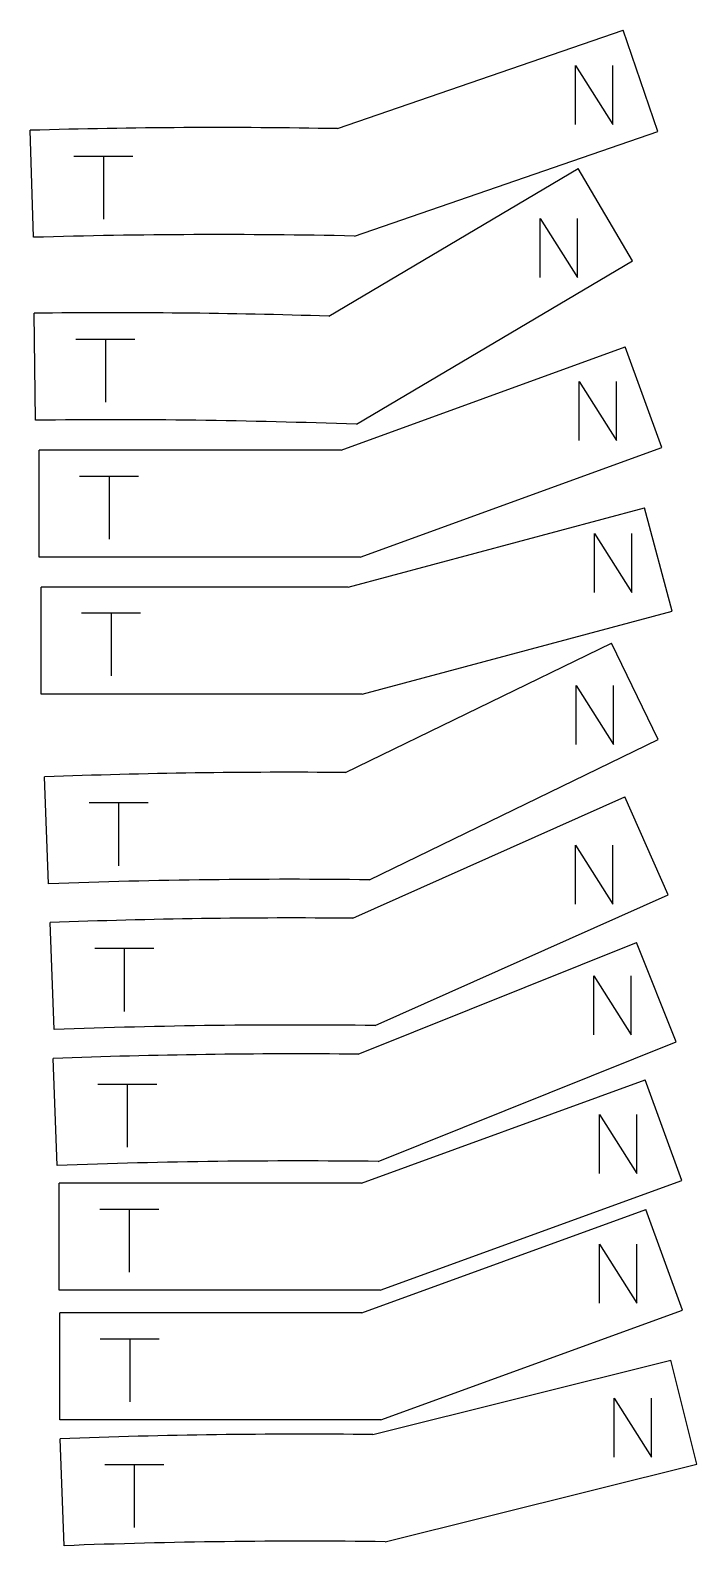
# Model space of a CAD drawing. Extents: x -1131.6 to -1119.2, y 759.6 to 787.9.
import ezdxf

# ---------------------------------------------------------------- set-up
doc = ezdxf.new("R2010")
doc.units = 0
doc.header["$LTSCALE"] = 12
doc.header["$MEASUREMENT"] = 0
doc.layers.add('MARKING', color=11, linetype='CONTINUOUS')
doc.layers.add('SHELL', color=40, linetype='CONTINUOUS')

msp = doc.modelspace()

# ---------------------------------------------------------------- linework, layer by layer
at = {"layer": 'MARKING'}
for p, q in [((-1121.428, 786.115), (-1121.428, 787.218)), ((-1121.428, 787.218), (-1120.73, 786.115)), ((-1120.73, 786.115), (-1120.73, 787.218)), ((-1130.803, 785.526), (-1129.7, 785.526)), ((-1130.251, 785.526), (-1130.251, 784.348)), ((-1122.086, 783.259), (-1122.086, 784.362)), ((-1122.086, 784.362), (-1121.388, 783.259)), ((-1121.388, 783.259), (-1121.388, 784.362)), ((-1130.764, 782.106), (-1129.661, 782.106)), ((-1130.213, 782.106), (-1130.213, 780.928)), ((-1121.356, 780.212), (-1121.356, 781.315)), ((-1121.356, 781.315), (-1120.658, 780.212)), ((-1120.658, 780.212), (-1120.658, 781.315)), ((-1130.696, 779.547), (-1129.593, 779.547)), ((-1130.145, 779.547), (-1130.145, 778.369)), ((-1121.074, 777.368), (-1121.074, 778.471)), ((-1121.074, 778.471), (-1120.376, 777.368)), ((-1120.376, 777.368), (-1120.376, 778.471)), ((-1130.658, 776.988), (-1129.555, 776.988)), ((-1130.106, 776.988), (-1130.106, 775.81)), ((-1121.413, 774.529), (-1121.413, 775.631)), ((-1121.413, 775.631), (-1120.715, 774.529)), ((-1120.715, 774.529), (-1120.715, 775.631)), ((-1130.517, 773.443), (-1129.414, 773.443)), ((-1129.966, 773.443), (-1129.966, 772.265)), ((-1121.428, 771.544), (-1121.428, 772.646)), ((-1121.428, 772.646), (-1120.73, 771.544)), ((-1120.73, 771.544), (-1120.73, 772.646)), ((-1130.414, 770.721), (-1129.311, 770.721)), ((-1129.863, 770.721), (-1129.863, 769.543)), ((-1121.085, 769.101), (-1121.085, 770.204)), ((-1121.085, 770.204), (-1120.387, 769.101)), ((-1120.387, 769.101), (-1120.387, 770.204)), ((-1130.356, 768.181), (-1129.253, 768.181)), ((-1129.804, 768.181), (-1129.804, 767.003)), ((-1120.979, 766.512), (-1120.979, 767.615)), ((-1120.979, 767.615), (-1120.281, 766.512)), ((-1120.281, 766.512), (-1120.281, 767.615)), ((-1130.319, 765.847), (-1129.216, 765.847)), ((-1129.767, 765.847), (-1129.767, 764.669)), ((-1120.979, 764.087), (-1120.979, 765.19)), ((-1120.979, 765.19), (-1120.281, 764.087)), ((-1120.281, 764.087), (-1120.281, 765.19)), ((-1130.309, 763.426), (-1129.206, 763.426)), ((-1129.757, 763.426), (-1129.757, 762.248)), ((-1120.702, 761.211), (-1120.702, 762.314)), ((-1120.702, 762.314), (-1120.005, 761.211)), ((-1120.005, 761.211), (-1120.005, 762.314)), ((-1130.227, 761.075), (-1129.123, 761.075)), ((-1129.675, 761.075), (-1129.675, 759.897))]:
    msp.add_line(p, q, dxfattribs=at)
at = {"layer": 'SHELL'}
for p, q in [((-1125.876, 786.038), (-1120.538, 787.876)), ((-1119.887, 785.985), (-1120.538, 787.876)), ((-1131.56, 784.008), (-1131.617, 786.008)), ((-1125.56, 784.032), (-1119.887, 785.985)), ((-1126.037, 782.533), (-1121.379, 785.292)), ((-1120.36, 783.571), (-1121.379, 785.292)), ((-1125.522, 780.513), (-1120.36, 783.571)), ((-1131.521, 780.588), (-1131.546, 782.588)), ((-1125.806, 780.029), (-1120.5, 781.961)), ((-1119.816, 780.081), (-1120.5, 781.961)), ((-1131.453, 778.029), (-1131.453, 780.029)), ((-1125.453, 778.029), (-1119.815, 780.081)), ((-1125.679, 777.471), (-1120.137, 778.955)), ((-1119.62, 777.024), (-1120.137, 778.955)), ((-1131.415, 775.471), (-1131.415, 777.471)), ((-1125.415, 775.471), (-1119.62, 777.024)), ((-1125.725, 774.006), (-1120.754, 776.423)), ((-1119.879, 774.625), (-1120.754, 776.423)), ((-1125.275, 772.001), (-1119.879, 774.625)), ((-1131.274, 771.926), (-1131.349, 773.924)), ((-1125.588, 771.283), (-1120.508, 773.549)), ((-1119.693, 771.723), (-1120.508, 773.549)), ((-1125.172, 769.278), (-1119.693, 771.723)), ((-1131.171, 769.203), (-1131.246, 771.202)), ((-1125.489, 768.743), (-1120.289, 770.827)), ((-1119.545, 768.971), (-1120.289, 770.827)), ((-1125.114, 766.738), (-1119.545, 768.971)), ((-1131.113, 766.663), (-1131.188, 768.662)), ((-1125.429, 766.33), (-1120.122, 768.261)), ((-1119.438, 766.382), (-1120.122, 768.261)), ((-1131.076, 764.33), (-1131.076, 766.33)), ((-1125.076, 764.33), (-1119.438, 766.382)), ((-1125.419, 763.908), (-1120.112, 765.84)), ((-1119.428, 763.961), (-1120.112, 765.84)), ((-1131.066, 761.908), (-1131.066, 763.908)), ((-1125.066, 761.908), (-1119.428, 763.961)), ((-1125.218, 761.635), (-1119.645, 763.022)), ((-1119.162, 761.081), (-1119.645, 763.022)), ((-1130.984, 759.557), (-1131.059, 761.556)), ((-1124.984, 759.632), (-1119.162, 761.081))]:
    msp.add_line(p, q, dxfattribs=at)
for points in [[(-1125.876, 786.038, 0.011767), (-1131.617, 786.008, 0.011767)], [(-1125.56, 784.032, 0.012502), (-1131.56, 784.008, 0.012502)], [(-1126.037, 782.533, 0.011291), (-1131.546, 782.588)], [(-1125.522, 780.513, 0.012502), (-1131.521, 780.588)], [(-1125.725, 774.006, 0.011527), (-1131.349, 773.924)], [(-1125.275, 772.001, 0.012502), (-1131.274, 771.926)], [(-1125.588, 771.283, 0.011599), (-1131.246, 771.202)], [(-1125.172, 769.278, 0.012502), (-1131.171, 769.203)], [(-1125.489, 768.743, 0.011681), (-1131.188, 768.662, 0.011681)], [(-1125.114, 766.738, 0.012502), (-1131.113, 766.663, 0.012502)], [(-1125.218, 761.635, 0.011971), (-1131.059, 761.556)], [(-1124.984, 759.632, 0.012502), (-1130.984, 759.557)]]:
    msp.add_lwpolyline(points, format="xyb", dxfattribs=at)
for points in [[(-1125.806, 780.029), (-1131.453, 780.029)], [(-1125.453, 778.029), (-1131.453, 778.029)], [(-1125.679, 777.471), (-1131.415, 777.471)], [(-1125.415, 775.471), (-1131.415, 775.471)], [(-1125.429, 766.33), (-1131.076, 766.33)], [(-1125.076, 764.33), (-1131.076, 764.33)], [(-1125.419, 763.908), (-1131.066, 763.908)], [(-1125.066, 761.908), (-1131.066, 761.908)]]:
    msp.add_lwpolyline(points, dxfattribs=at)

doc.saveas('drawing.dxf')
